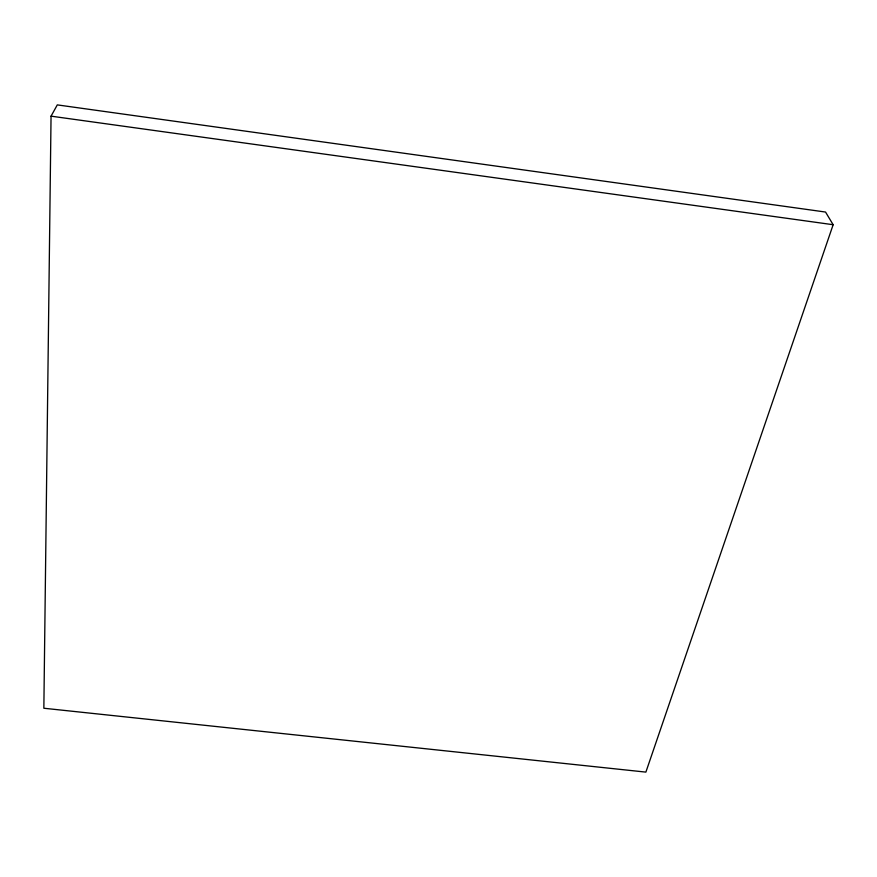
<?xml version="1.0" encoding="UTF-8"?>
<svg xmlns="http://www.w3.org/2000/svg" width="877" height="877" viewBox="0 0 877 877"><rect width="100%" height="100%" fill="white"/><g stroke="black" fill="none" stroke-linecap="round" stroke-linejoin="round"><path stroke-width="1.32" d="M51.052 116.159L43.85 708.243L645.878 772.111L833.15 224.72L825.542 212.048L57.301 104.889L51.052 116.159L833.15 224.72"/></g></svg>
